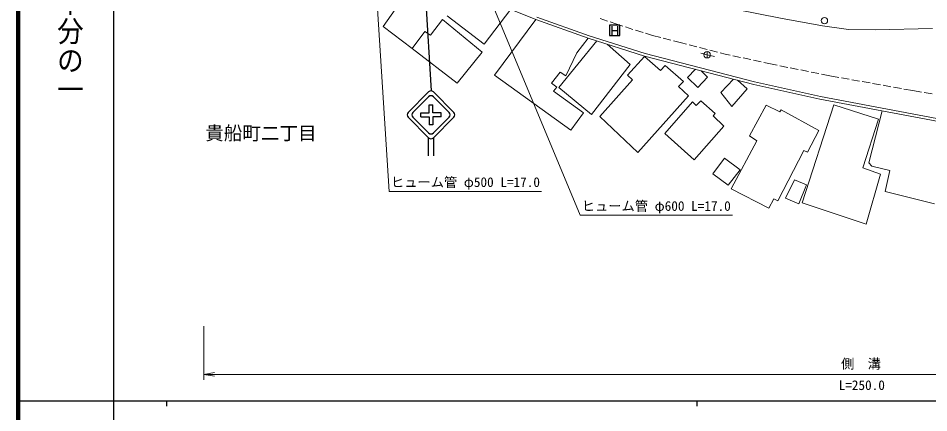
# Model space of a CAD drawing. Units: millimetres at full size, sheet at 1:1000; details may follow other scales. Extents: x 40000 to 680000, y 20000 to 380000.
# Drawn here: x 40000 to 211788, y 202759 to 277155 of the extents above; entities that cross this region are included whole.
import ezdxf
from ezdxf.enums import TextEntityAlignment as Align

# ---------------------------------------------------------------- set-up
doc = ezdxf.new("R2010")
doc.units = ezdxf.units.MM
doc.header["$LTSCALE"] = 1000
doc.layers.add('M-BMK-HTXT', color=7, linetype='Continuous')
for name, color, linetype, lineweight in [('M-STR-HTXT', 7, 'Continuous', 13), ('M-STR-STRC', 7, 'Continuous', 25), ('M-TTL', 2, 'Continuous', 140), ('M-TTL-BAND', 7, 'Continuous', 25), ('M-WORK', 1, 'Continuous', 13)]:
    doc.layers.add(name, color=color, linetype=linetype, lineweight=lineweight)
doc.styles.add('@ＭＳ ゴシック', font='')
doc.styles.add('ＭＳ ゴシック', font='')
doc.styles.get('@ＭＳ ゴシック').set_extended_font_data('@MS Gothic')
doc.styles.get('ＭＳ ゴシック').set_extended_font_data('MS Gothic')

# ---------------------------------------------------------------- blocks, each defined once
blk = doc.blocks.new('open_arrow')
at = {"color": 0, "linetype": 'Continuous', "lineweight": -2}
blk.add_lwpolyline([(7.5, 1.25), (0, 0), (7.5, -1.25)], dxfattribs=at)

msp = doc.modelspace()

# ---------------------------------------------------------------- linework, layer by layer
at = {"layer": 'M-STR-HTXT'}
for p, q in [((75043, 219065), (75043, 209000)), ((75043, 210000), (323244, 210000))]:
    msp.add_line(p, q, dxfattribs=at)
for points in [[(106877, 292751), (110000, 244500), (138750, 244500)], [(128796, 281463), (146000, 240000), (174750, 240000)]]:
    msp.add_lwpolyline(points, dxfattribs=at)
at = {"layer": 'M-STR-STRC'}
for p, q in [((116241, 291485), (117889, 263440)), ((153523, 275868), (151523, 275868)), ((151523, 275868), (151523, 273868)), ((152064, 273953), (152064, 275652)), ((152064, 274868), (153055, 274868)), ((153055, 275663), (153055, 273958)), ((153523, 273868), (153523, 275868)), ((151523, 273868), (153523, 273868)), ((117425, 263255), (113556, 259387)), ((118317, 263255), (122185, 259387)), ((114448, 259387), (117425, 262363)), ((118317, 262363), (121293, 259387)), ((117518, 259294), (117518, 260833)), ((117518, 260833), (118224, 260833)), ((118224, 259294), (118224, 260833)), ((113556, 258495), (117425, 254626)), ((114448, 258495), (117425, 255518)), ((115979, 259294), (117518, 259294)), ((115979, 258588), (115979, 259294)), ((115979, 258588), (117518, 258588)), ((117518, 258588), (117518, 257049)), ((119763, 259294), (118224, 259294)), ((119763, 258588), (118224, 258588)), ((118224, 258588), (118224, 257049)), ((122185, 258495), (118317, 254626)), ((118317, 255518), (121293, 258495)), ((119763, 258588), (119763, 259294)), ((118224, 257049), (117518, 257049)), ((117371, 254680), (117371, 251180)), ((118371, 254680), (118371, 251180))]:
    msp.add_line(p, q, dxfattribs=at)
for centre, start, end in [((117871, 262809), 45, 135), ((117871, 261917), 44.99985, 135), ((114002, 258941), 135, 225), ((114894, 258941), 135, 225.00005), ((120847, 258941), 315.00011, 44.99984), ((121739, 258941), 315, 45), ((117871, 255964), 225.00005, 315.00011), ((117871, 255072), 225, 315)]:
    msp.add_arc(centre, 631, start, end, dxfattribs=at)
at = {"layer": 'M-TTL'}
msp.add_line((40000, 380000), (40000, 20000), dxfattribs=at)
at = {"layer": 'M-TTL-BAND'}
for p, q in [((58000, 370000), (58000, 20000)), ((40000, 205000), (579000, 205000)), ((68000, 205000), (68000, 204000)), ((168000, 205000), (168000, 204000))]:
    msp.add_line(p, q, dxfattribs=at)
at = {"layer": 'M-WORK'}
for p, q in [((113307, 281911), (108851, 275581)), ((137641, 276903), (128290, 280779)), ((127877, 272273), (132964, 278842)), ((175530, 278828), (183789, 277150)), ((117798, 273955), (120062, 276913)), ((120062, 276913), (127548, 270785)), ((120933, 277636), (127877, 272273)), ((137641, 276903), (129868, 266418)), ((147551, 273386), (137641, 276903)), ((147710, 273860), (137820, 277370)), ((149781, 277103), (151198, 276611)), ((183789, 277150), (191728, 275711)), ((108851, 275581), (114308, 271451)), ((151671, 276448), (152743, 276076)), ((152743, 276076), (154071, 275658)), ((154548, 275508), (155979, 275058)), ((156456, 274908), (157887, 274458)), ((191728, 275711), (196629, 275018)), ((196629, 275018), (201744, 274965)), ((201744, 274965), (212494, 275205)), ((114308, 271451), (116732, 274675)), ((116732, 274675), (117798, 273955)), ((145395, 270608), (147551, 273386)), ((158141, 270030), (147551, 273386)), ((158279, 270510), (147710, 273860)), ((158364, 274307), (159693, 273890)), ((159693, 273890), (161206, 273500)), ((161691, 273375), (163143, 273001)), ((122833, 264924), (114308, 271451)), ((149177, 272871), (141965, 264084)), ((155475, 268400), (151097, 272263)), ((163627, 272876), (165141, 272487)), ((165141, 272487), (166103, 272242)), ((166587, 272119), (168041, 271750)), ((168526, 271627), (169979, 271258)), ((127548, 270785), (122833, 264924)), ((143329, 266304), (145395, 270608)), ((154977, 266427), (158173, 269930)), ((178801, 264675), (158141, 270030)), ((158173, 269930), (161168, 267274)), ((178918, 265161), (158279, 270510)), ((168773, 270590), (169970, 270263)), ((169970, 270863), (169970, 269663)), ((169970, 270263), (171342, 269963)), ((170464, 271135), (171918, 270766)), ((172403, 270642), (173364, 270398)), ((173364, 270398), (174315, 270191)), ((174804, 270085), (176270, 269767)), ((148157, 259023), (155475, 268400)), ((161168, 267274), (162080, 268221)), ((162080, 268221), (165525, 265237)), ((176758, 269660), (178224, 269342)), ((178713, 269236), (180178, 268917)), ((180667, 268811), (181619, 268604)), ((181619, 268604), (183211, 268284)), ((183701, 268185), (185172, 267889)), ((129868, 266418), (144285, 256051)), ((140618, 264931), (142264, 267003)), ((142264, 267003), (143329, 266304)), ((155908, 265527), (154977, 266427)), ((167773, 267533), (166267, 266009)), ((170056, 266068), (168869, 267249)), ((185662, 267791), (187132, 267495)), ((187623, 267396), (189093, 267100)), ((189583, 267002), (191054, 266706)), ((191544, 266607), (193136, 266287)), ((193136, 266287), (194797, 265993)), ((141589, 264149), (140618, 264931)), ((149715, 258599), (155908, 265527)), ((165525, 265237), (164584, 264260)), ((166267, 266009), (168209, 264079)), ((168209, 264079), (170056, 266068)), ((174929, 265678), (172573, 263130)), ((177511, 263858), (175704, 265478)), ((191229, 261918), (178801, 264675)), ((191329, 262407), (178918, 265161)), ((195289, 265905), (196766, 265643)), ((197258, 265556), (198735, 265294)), ((199228, 265206), (200705, 264944)), ((201197, 264857), (202674, 264595)), ((141009, 263404), (141589, 264149)), ((146665, 259336), (141009, 263404)), ((141965, 264084), (148157, 259023)), ((164584, 264260), (166467, 262537)), ((172573, 263130), (174616, 260519)), ((174616, 260519), (177511, 263858)), ((203166, 264507), (204643, 264245)), ((205135, 264158), (206612, 263896)), ((207105, 263809), (208765, 263514)), ((208765, 263514), (210432, 263220)), ((210925, 263133), (212402, 262872)), ((166467, 262537), (156876, 251863)), ((161974, 255421), (167190, 261389)), ((167190, 261389), (167912, 260702)), ((167912, 260702), (168764, 261590)), ((168764, 261590), (171500, 259187)), ((217733, 256888), (191229, 261918)), ((217855, 257374), (191329, 262407)), ((177943, 255008), (181081, 260780)), ((181081, 260780), (183674, 259501)), ((183674, 259501), (183922, 259892)), ((183922, 259892), (191044, 255967)), ((187910, 242347), (193851, 260833)), ((193851, 260833), (202316, 258098)), ((200475, 249902), (203001, 259684)), ((144285, 256051), (146665, 259336)), ((156876, 251863), (149715, 258599)), ((171500, 259187), (171085, 258725)), ((171085, 258725), (173122, 256819)), ((202316, 258098), (199367, 248935)), ((173122, 256819), (167552, 250429)), ((191044, 255967), (188878, 251906)), ((167552, 250429), (161974, 255421)), ((179340, 254013), (177943, 255008)), ((174498, 244955), (179340, 254013)), ((188238, 252237), (183286, 242714)), ((188878, 251906), (188238, 252237)), ((171051, 247833), (173277, 250770)), ((173277, 250770), (176213, 248591)), ((200475, 249902), (201012, 249254)), ((201012, 249254), (204438, 248425)), ((173916, 245678), (171051, 247833)), ((176213, 248591), (173916, 245678)), ((199367, 248935), (202688, 247745)), ((202688, 247745), (199984, 238297)), ((204438, 248425), (203554, 244500)), ((184748, 243200), (186453, 246699)), ((186453, 246699), (188744, 245757)), ((188744, 245757), (187270, 242188)), ((181581, 241341), (174498, 244955)), ((203554, 244500), (212878, 242138)), ((182528, 243093), (181581, 241341)), ((183286, 242714), (182528, 243093)), ((187270, 242188), (184748, 243200)), ((199984, 238297), (187910, 242347))]:
    msp.add_line(p, q, dxfattribs=at)
for centre in [(192103, 276704), (169970, 270263)]:
    msp.add_circle(centre, 600, dxfattribs=at)

# ---------------------------------------------------------------- block references
at = {"layer": 'M-STR-HTXT', "xscale": 267, "yscale": 267}
msp.add_blockref('open_arrow', (75043, 210000), dxfattribs=at)

# ---------------------------------------------------------------- texts
at = {"layer": 'M-BMK-HTXT', "style": 'ＭＳ ゴシック'}
msp.add_text('貴船町二丁目', height=2566, dxfattribs=at).set_placement((85786, 255484), align=Align.MIDDLE_CENTER)
at = {"layer": 'M-STR-HTXT', "style": 'ＭＳ ゴシック'}
for s, p in [('ヒューム管 φ500 L=17.0', (124375, 246250)), ('ヒューム管 φ600 L=17.0', (160375, 241750)), ('側\u3000溝', (199000, 212000))]:
    msp.add_text(s, height=1833, dxfattribs=at).set_placement(p, align=Align.MIDDLE_CENTER)
msp.add_text('L=250.0', height=1833, dxfattribs=at).set_placement((199144, 206500), align=Align.BOTTOM_CENTER)
at = {"layer": 'M-TTL-BAND', "style": '@ＭＳ ゴシック', "width": 1.1}
msp.add_text('縮尺千分の一', height=3666, rotation=270, dxfattribs=at).set_placement((49777, 261030), align=Align.MIDDLE_RIGHT)

doc.saveas('drawing.dxf')
